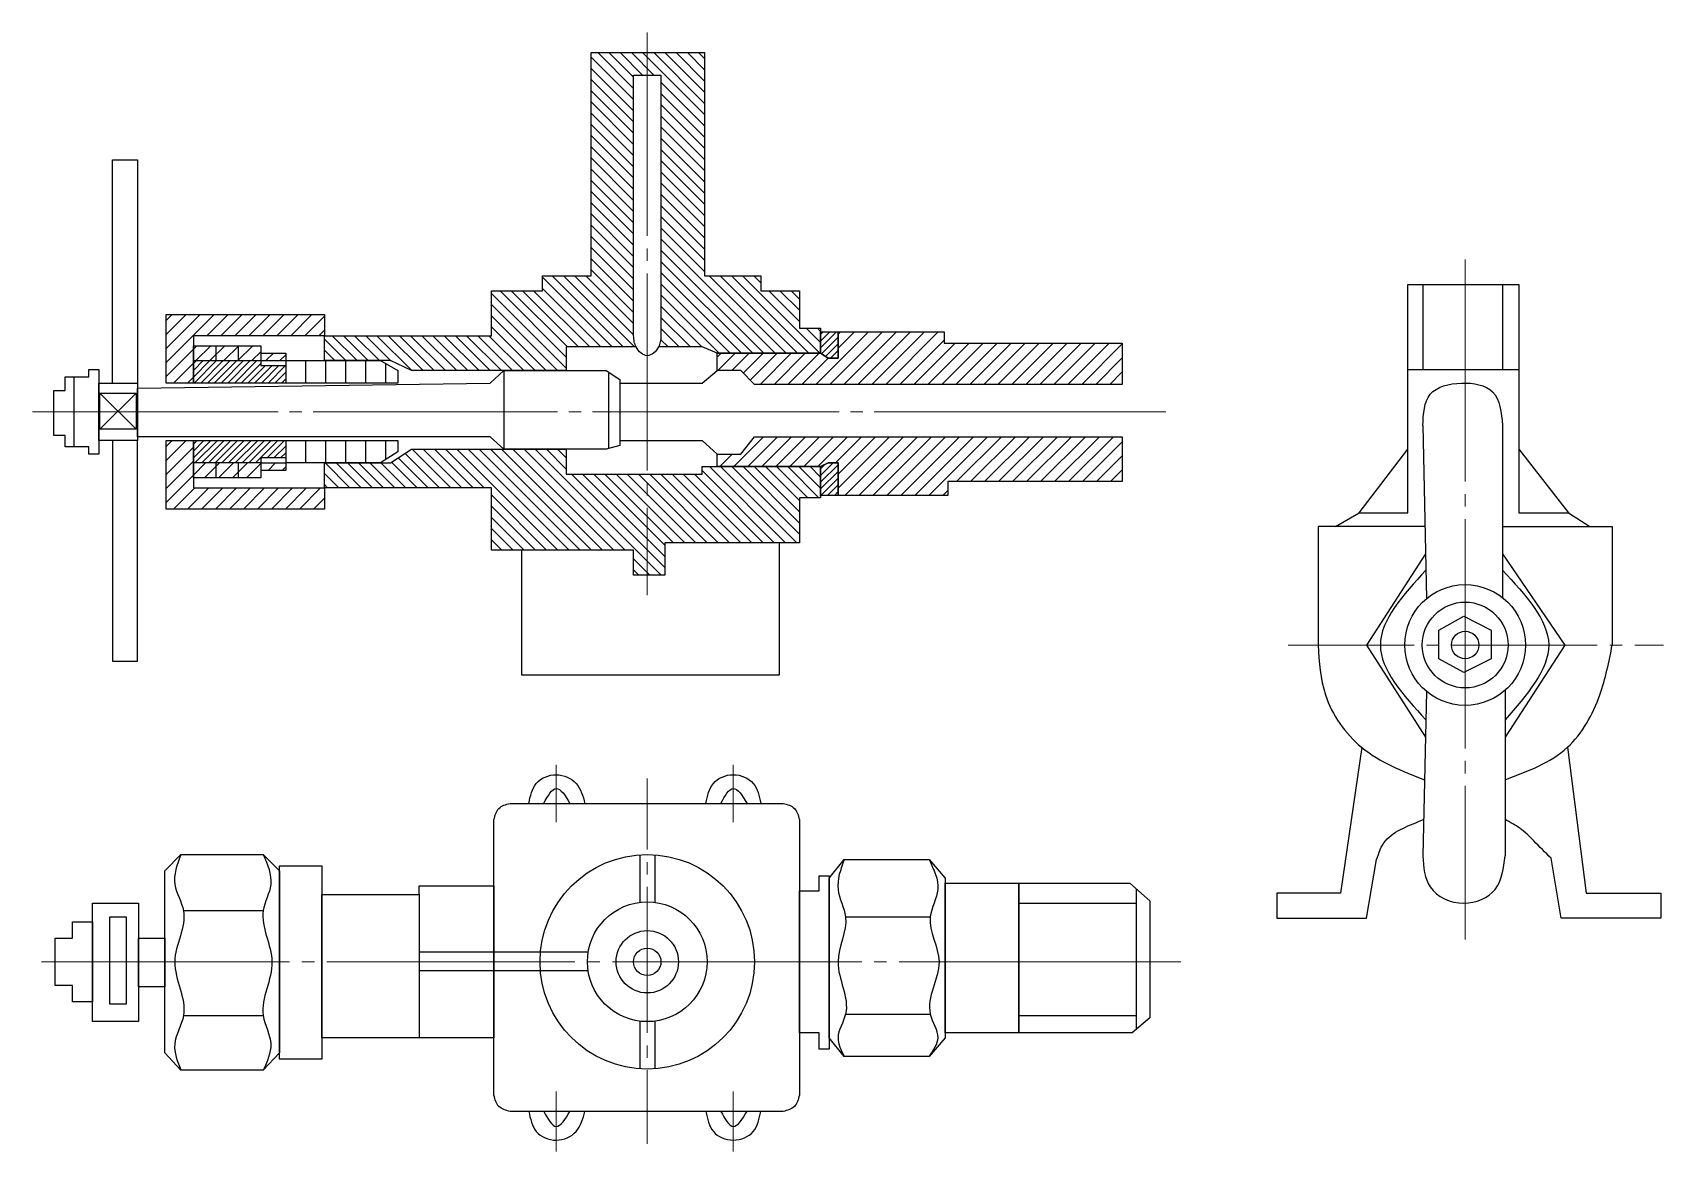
# Model space of a CAD drawing. Header units: millimetres. Extents: x 37 to 364, y 49 to 273.
import ezdxf

# ---------------------------------------------------------------- set-up
doc = ezdxf.new("R2010")
doc.units = ezdxf.units.MM
doc.layers.get('0').update_dxf_attribs({"lineweight": 25})
for name, color, linetype, lineweight, true_color in [('CENTERLINE', 18, 'Continuous', 13, 0x000000), ('HATCH', 18, 'Continuous', 13, 0x000000), ('OUTLINE', 18, 'Continuous', 25, 0x000000)]:
    doc.layers.add(name, color=color, linetype=linetype, lineweight=lineweight, true_color=true_color)

# ---------------------------------------------------------------- blocks, each defined once
blk = doc.blocks.new('V1_section_body')
at = {"layer": 'HATCH', "transparency": 33554687}
h = blk.add_hatch(dxfattribs=at)
h.set_pattern_fill('ANSI31', color=256, scale=0.5, angle=-90, style=0)
h.paths.add_polyline_path([(95.75, 212.5), (129.25, 212.5), (129.25, 221.5), (139.5, 221.5), (139.5, 224.5), (149.25, 224.5), (149.25, 269.25), (172, 269.25), (172, 224.5), (183.25, 224.5), (183.25, 221.5), (191, 221.5), (191, 214), (195.25, 214), (195.25, 209), (174.5, 209), (171.5, 210.25), (162.75, 210.25), (163.1, 211.25), (163.25, 212.5), (163.25, 264.75), (157.75, 264.75), (157.75, 212.5), (157.9, 211.25), (158.25, 210.25), (144.25, 210.25), (144.25, 205.5), (113.25, 205.5), (109, 207.5), (95.75, 207.5)], flags=0)
h = blk.add_hatch(dxfattribs=at)
h.set_pattern_fill('ANSI31', color=256, scale=0.5, angle=-90, style=0)
h.paths.add_polyline_path([(95.75, 187), (109, 187), (113.25, 189.75), (144.25, 189.75), (144.25, 184.75), (171.5, 184.75), (171.5, 186.25), (195.25, 186.25), (195.25, 180), (191, 180), (191, 171), (164, 171), (164, 164.5), (157.75, 164.5), (157.75, 169.5), (129.25, 169.5), (129.25, 182), (95.75, 182)], flags=0)
at = {"layer": 'OUTLINE', "flags": 128}
for points in [[(158.25, 210.25), (144.25, 210.25), (144.25, 205.5), (113.25, 205.5), (109, 207.5), (95.75, 207.5), (95.75, 212.5), (129.25, 212.5), (129.25, 221.5), (139.5, 221.5), (139.5, 224.5), (149.25, 224.5), (149.25, 269.25), (172, 269.25), (172, 224.5), (183.25, 224.5), (183.25, 221.5), (191, 221.5), (191, 214), (195.25, 214), (195.25, 209), (174.5, 209), (171.5, 210.25), (162.75, 210.25)], [(157.75, 212.5), (157.75, 264.75), (163.25, 264.75), (163.25, 212.5)], [(155, 203), (171.5, 203), (174.5, 205.5)], [(155, 191.5), (171.5, 191.5), (174.5, 188.75)]]:
    blk.add_lwpolyline(points, dxfattribs=at)
blk.add_lwpolyline([(95.75, 187), (109, 187), (113.25, 189.75), (144.25, 189.75), (144.25, 184.75), (171.5, 184.75), (171.5, 186.25), (195.25, 186.25), (195.25, 180), (191, 180), (191, 171), (164, 171), (164, 164.5), (157.75, 164.5), (157.75, 169.5), (129.25, 169.5), (129.25, 182), (95.75, 182)], close=True, dxfattribs=at)
at = {"layer": 'OUTLINE'}
blk.add_open_spline([(163.25, 212.5), (163.22, 212.08), (163.16, 211.31), (162.73, 210.06), (161.91, 208.97), (160.5, 208.28), (159.09, 208.97), (158.27, 210.06), (157.84, 211.31), (157.78, 212.08), (157.75, 212.5)], degree=3, knots=[0, 0, 0, 0, 1.258968, 2.318449, 3.91923, 5.265521, 6.611812, 8.212593, 9.272074, 10.531042, 10.531042, 10.531042, 10.531042], dxfattribs=at)
blk = doc.blocks.new('V1_gland_shell')
at = {"layer": 'HATCH', "transparency": 33554687}
h = blk.add_hatch(dxfattribs=at)
h.set_pattern_fill('ANSI31', color=256, scale=0.625, style=0)
h.paths.add_polyline_path([(64, 216.75), (95.75, 216.75), (95.75, 212.5), (69.5, 212.5), (69.5, 203), (64, 203)], flags=0)
h = blk.add_hatch(dxfattribs=at)
h.set_pattern_fill('ANSI31', color=256, scale=0.625, style=0)
h.paths.add_polyline_path([(64, 191.5), (69.5, 191.5), (69.5, 182), (95.75, 182), (95.75, 177.75), (64, 177.75)], flags=0)
at = {"layer": 'OUTLINE', "flags": 128}
for points in [[(64, 216.75), (95.75, 216.75), (95.75, 212.5), (69.5, 212.5), (69.5, 203), (64, 203)], [(64, 191.5), (69.5, 191.5), (69.5, 182), (95.75, 182), (95.75, 177.75), (64, 177.75)]]:
    blk.add_lwpolyline(points, close=True, dxfattribs=at)
blk = doc.blocks.new('V1_packing')
at = {"layer": 'HATCH', "transparency": 33554687}
h = blk.add_hatch(dxfattribs=at)
h.set_pattern_fill('ANSI31', color=256, scale=0.625, style=0)
h.paths.add_polyline_path([(69.5, 210.5), (83, 210.5), (83, 209), (88, 209), (88, 207.5), (69.5, 207.5)], flags=0)
h = blk.add_hatch(dxfattribs=at)
h.set_pattern_fill('ANSI31', color=256, scale=0.3, style=0)
h.paths.add_polyline_path([(69.5, 207.5), (83, 207.5), (83, 206.5), (88, 206.5), (88, 203), (69.5, 203)], flags=0)
h = blk.add_hatch(dxfattribs=at)
h.set_pattern_fill('ANSI31', color=256, scale=0.3, style=0)
h.paths.add_polyline_path([(69.5, 191.5), (88, 191.5), (88, 188), (83, 188), (83, 187), (69.5, 187)], flags=0)
h = blk.add_hatch(dxfattribs=at)
h.set_pattern_fill('ANSI31', color=256, scale=0.625, style=0)
h.paths.add_polyline_path([(69.5, 187), (88, 187), (88, 185.5), (83, 185.5), (83, 184), (69.5, 184)], flags=0)
at = {"layer": 'OUTLINE'}
for p, q in [((74, 210.5), (74, 207.5)), ((78.5, 210.5), (78.5, 207.5)), ((83, 209), (83, 207.5)), ((83, 207.5), (88, 207.5)), ((88, 207.5), (88, 206.5)), ((92, 207.5), (92, 203)), ((96, 207.5), (96, 203)), ((100, 207.5), (100, 203)), ((104, 207.5), (104, 203)), ((108, 206.93), (108, 203)), ((92, 191.5), (92, 187)), ((96, 191.5), (96, 187)), ((100, 191.5), (100, 187)), ((104, 191.5), (104, 187)), ((108, 191.5), (108, 187.64)), ((74, 187), (74, 184)), ((78.5, 187), (78.5, 184)), ((83, 187), (83, 185.5)), ((83, 187), (88, 187)), ((88, 188), (88, 187))]:
    blk.add_line(p, q, dxfattribs=at)
at = {"layer": 'OUTLINE', "flags": 128}
for points in [[(69.5, 210.5), (83, 210.5), (83, 209), (88, 209), (88, 207.5), (107, 207.5), (110.5, 205.5), (110.5, 203), (69.5, 203)], [(69.5, 207.5), (83, 207.5), (83, 206.5), (88, 206.5), (88, 203), (69.5, 203)], [(69.5, 191.5), (110.5, 191.5), (110.5, 189.25), (107, 187), (88, 187), (88, 185.5), (83, 185.5), (83, 184), (69.5, 184)], [(69.5, 191.5), (88, 191.5), (88, 188), (83, 188), (83, 187), (69.5, 187)]]:
    blk.add_lwpolyline(points, close=True, dxfattribs=at)
blk = doc.blocks.new('V1_tubular_connection')
at = {"layer": 'HATCH', "transparency": 33554687}
h = blk.add_hatch(dxfattribs=at)
h.set_pattern_fill('ANSI31', color=256, scale=0.625, style=0)
h.paths.add_polyline_path([(174.5, 209), (195.25, 209), (196.75, 208), (198.75, 208), (198.75, 213.25), (220, 213.25), (220, 211), (255.75, 211), (255.75, 202.75), (182, 202.75), (179.25, 205.5), (174.5, 205.5)], flags=0)
h = blk.add_hatch(dxfattribs=at)
h.set_pattern_fill('ANSI31', color=256, scale=0.625, style=0)
h.paths.add_polyline_path([(174.5, 188.75), (179.25, 188.75), (182, 192.25), (255.75, 192.25), (255.75, 183.25), (220.75, 183.25), (220.75, 180.5), (198.75, 180.5), (198.75, 187), (196.75, 187), (195.25, 186.25), (174.5, 186.25)], flags=0)
at = {"layer": 'OUTLINE', "flags": 128}
for points in [[(174.5, 209), (195.25, 209), (196.75, 208), (198.75, 208), (198.75, 213.25), (220, 213.25), (220, 211), (255.75, 211), (255.75, 202.75), (182, 202.75), (179.25, 205.5), (174.5, 205.5)], [(174.5, 188.75), (179.25, 188.75), (182, 192.25), (255.75, 192.25), (255.75, 183.25), (220.75, 183.25), (220.75, 180.5), (198.75, 180.5), (198.75, 187), (196.75, 187), (195.25, 186.25), (174.5, 186.25)]]:
    blk.add_lwpolyline(points, close=True, dxfattribs=at)
blk = doc.blocks.new('V1_connector_interface_bands')
at = {"layer": 'HATCH', "transparency": 33554687}
h = blk.add_hatch(dxfattribs=at)
h.set_pattern_fill('ANSI31', color=256, scale=0.3, style=0)
h.paths.add_polyline_path([(195.25, 213.25), (198.75, 213.25), (198.75, 208), (196.75, 208), (195.25, 209)], flags=0)
h = blk.add_hatch(dxfattribs=at)
h.set_pattern_fill('ANSI31', color=256, scale=0.3, style=0)
h.paths.add_polyline_path([(195.25, 186.25), (196.75, 187), (198.75, 187), (198.75, 180.5), (195.25, 180.5)], flags=0)
at = {"layer": 'OUTLINE', "flags": 128}
for points in [[(195.25, 213.25), (198.75, 213.25), (198.75, 208), (196.75, 208), (195.25, 209)], [(195.25, 186.25), (196.75, 187), (198.75, 187), (198.75, 180.5), (195.25, 180.5)]]:
    blk.add_lwpolyline(points, close=True, dxfattribs=at)
blk = doc.blocks.new('V1_support')
at = {"layer": 'OUTLINE', "flags": 128}
blk.add_lwpolyline([(135.25, 169.5), (135.25, 144.5), (187, 144.5), (187, 171)], dxfattribs=at)
blk = doc.blocks.new('V1_spindle')
at = {"layer": 'OUTLINE'}
for p, q in [((131.75, 205.5), (131.75, 189.75)), ((152.75, 205), (152.75, 190))]:
    blk.add_line(p, q, dxfattribs=at)
at = {"layer": 'OUTLINE', "flags": 128}
blk.add_lwpolyline([(58.25, 202), (129, 203), (131.75, 205.5), (152.25, 205.5), (155, 203.75), (155, 190.5), (152.25, 189.75), (131.75, 189.75), (129, 192.25), (58.25, 192.25)], close=True, dxfattribs=at)
blk = doc.blocks.new('V1_handle')
at = {"layer": 'OUTLINE', "flags": 128}
for points in [[(53.25, 203), (53.25, 247.75), (58.25, 247.75), (58.25, 203)], [(53.25, 191.5), (53.25, 147.25), (58.25, 147.25), (58.25, 191.5)]]:
    blk.add_lwpolyline(points, dxfattribs=at)
blk.add_lwpolyline([(50.5, 203), (58.25, 203), (58.25, 191.5), (50.5, 191.5)], close=True, dxfattribs=at)
blk = doc.blocks.new('V1_hub_square_face')
at = {"layer": 'OUTLINE'}
for p, q in [((50.75, 201), (58, 193.75)), ((50.75, 193.75), (58, 201))]:
    blk.add_line(p, q, dxfattribs=at)
at = {"layer": 'OUTLINE', "flags": 128}
blk.add_lwpolyline([(50.75, 201), (58, 201), (58, 193.75), (50.75, 193.75)], close=True, dxfattribs=at)
blk = doc.blocks.new('V1_terminal_retainer')
at = {"layer": 'OUTLINE'}
blk.add_line((45.5, 204.25), (45.5, 190.25), dxfattribs=at)
at = {"layer": 'OUTLINE', "flags": 128}
blk.add_lwpolyline([(41.5, 201.5), (43.75, 201.5), (43.75, 204.25), (48.5, 204.25), (48.5, 205.75), (50.5, 205.75), (50.5, 188.75), (48.5, 188.75), (48.5, 190.25), (43.75, 190.25), (43.75, 192.5), (41.5, 192.5)], close=True, dxfattribs=at)
blk = doc.blocks.new('V1_axes')
at = {"layer": 'CENTERLINE'}
for p, q in [((160.5, 273.25), (160.5, 232.5)), ((160.5, 230), (160.5, 227.5)), ((160.5, 225), (160.5, 185.5)), ((37.25, 197.25), (86.5, 197.25)), ((88.75, 197.25), (91.25, 197.25)), ((93.5, 197.25), (142.5, 197.25)), ((144.75, 197.25), (147.25, 197.25)), ((149.5, 197.25), (199, 197.25)), ((201.25, 197.25), (203.75, 197.25)), ((206, 197.25), (264.5, 197.25)), ((160.5, 183), (160.5, 180.5)), ((160.5, 178), (160.5, 160.5))]:
    blk.add_line(p, q, dxfattribs=at)
blk = doc.blocks.new('V2_body_envelope')
at = {"layer": 'OUTLINE'}
for p, q in [((133, 118.75), (187.75, 118.75)), ((129.75, 60.25), (129.75, 115.5)), ((191, 115.5), (191, 60.25)), ((187.75, 57), (133, 57))]:
    blk.add_line(p, q, dxfattribs=at)
for points in [[(129.75, 115.5), (129.98, 116.35), (130.44, 118.06), (132.15, 118.52), (133, 118.75)], [(187.75, 118.75), (188.6, 118.52), (190.31, 118.06), (190.77, 116.35), (191, 115.5)], [(133, 57), (132.15, 57.23), (130.44, 57.69), (129.98, 59.4), (129.75, 60.25)], [(191, 60.25), (190.77, 59.4), (190.31, 57.69), (188.6, 57.23), (187.75, 57)]]:
    blk.add_open_spline(points, degree=3, dxfattribs=at)
blk = doc.blocks.new('V2_central_projection')
at = {"layer": 'OUTLINE'}
for p, q in [((159, 108.4475), (159, 98.905)), ((162, 108.4475), (162, 98.905)), ((114.75, 89), (148.6675, 89)), ((114.75, 85.25), (148.6275, 85.25)), ((159, 75.095), (159, 65.5525)), ((162, 75.095), (162, 65.5525))]:
    blk.add_line(p, q, dxfattribs=at)
for radius in [21.5, 12, 6.25, 2.75]:
    blk.add_circle((160.5, 87), radius, dxfattribs=at)
blk = doc.blocks.new('V2_mounting_fasteners')
at = {"layer": 'CENTERLINE'}
for p, q in [((142.25, 126.5), (142.25, 115)), ((177.75, 126.5), (177.75, 115)), ((142.25, 61), (142.25, 49)), ((177.75, 61), (177.75, 49))]:
    blk.add_line(p, q, dxfattribs=at)
at = {"layer": 'OUTLINE'}
for points, knots in [([(136.75, 118.75), (137.05, 120.22), (137.66, 123.19), (142.27, 125.17), (146.81, 123.14), (147.6, 120.21), (148, 118.75)], [0, 0, 0, 0, 4.272002, 8.638064, 13.004126, 17.370189, 17.370189, 17.370189, 17.370189]), ([(172.25, 118.75), (172.55, 120.22), (173.16, 123.19), (177.75, 125.16), (182.34, 123.19), (182.95, 120.22), (183.25, 118.75)], [0, 0, 0, 0, 4.272002, 8.638064, 13.004126, 17.276128, 17.276128, 17.276128, 17.276128]), ([(139.75, 118.75), (140.57, 120.23), (142.25, 123.25), (144.07, 120.27), (145, 118.75)], [0, 0, 0, 0, 3.905125, 7.97483, 7.97483, 7.97483, 7.97483]), ([(175.25, 118.75), (176.07, 120.23), (177.75, 123.25), (179.57, 120.27), (180.5, 118.75)], [0, 0, 0, 0, 3.905125, 7.97483, 7.97483, 7.97483, 7.97483]), ([(136.75, 57), (137.05, 55.53), (137.66, 52.56), (142.27, 50.58), (146.81, 52.61), (147.6, 55.54), (148, 57)], [0, 0, 0, 0, 4.272002, 8.638064, 13.004126, 17.370189, 17.370189, 17.370189, 17.370189]), ([(139.75, 57), (140.57, 55.52), (142.25, 52.5), (144.07, 55.48), (145, 57)], [0, 0, 0, 0, 3.905125, 7.97483, 7.97483, 7.97483, 7.97483]), ([(172.25, 57), (172.55, 55.53), (173.16, 52.56), (177.75, 50.59), (182.34, 52.56), (182.95, 55.53), (183.25, 57)], [0, 0, 0, 0, 4.272002, 8.638064, 13.004126, 17.276128, 17.276128, 17.276128, 17.276128]), ([(175.25, 57), (176.07, 55.52), (177.75, 52.5), (179.57, 55.48), (180.5, 57)], [0, 0, 0, 0, 3.905125, 7.97483, 7.97483, 7.97483, 7.97483])]:
    blk.add_open_spline(points, degree=3, knots=knots, dxfattribs=at)
blk = doc.blocks.new('V2_left_faceted_gland')
at = {"layer": 'OUTLINE'}
for p, q in [((67.5, 97.25), (83.5, 97.25)), ((67.5, 76.25), (83.5, 76.25))]:
    blk.add_line(p, q, dxfattribs=at)
at = {"layer": 'OUTLINE', "flags": 128}
blk.add_lwpolyline([(67, 108.5), (83.5, 108.5), (86.75, 105.25), (86.75, 68.75), (83.5, 65.25), (67, 65.25), (63.75, 68.75), (63.75, 105.25)], close=True, dxfattribs=at)
at = {"layer": 'OUTLINE'}
for points, knots in [([(67, 108.5), (66.22, 106.48), (64.75, 102.63), (69.34, 95.78), (63.39, 86.83), (69.43, 77.75), (64.81, 70.73), (66.3, 67.01), (67, 65.25)], [0, 0, 0, 0, 6.128825, 11.662811, 22.061128, 32.952639, 38.963047, 44.359805, 44.359805, 44.359805, 44.359805]), ([(83.5, 108.5), (84.36, 106.49), (85.98, 102.71), (81.81, 95.71), (87.52, 86.83), (81.72, 77.82), (85.95, 70.65), (84.29, 67), (83.5, 65.25)], [0, 0, 0, 0, 6.184658, 11.644741, 22.043058, 32.934568, 38.877001, 44.337083, 44.337083, 44.337083, 44.337083])]:
    blk.add_open_spline(points, degree=3, knots=knots, dxfattribs=at)
blk = doc.blocks.new('V2_left_collar_neck')
at = {"layer": 'OUTLINE'}
blk.add_line((114.75, 100.5), (114.75, 71.75), dxfattribs=at)
at = {"layer": 'OUTLINE', "flags": 128}
for points in [[(86.75, 106.25), (95.25, 106.25), (95.25, 67.5), (86.75, 67.5)], [(95.25, 100.5), (114.75, 100.5), (114.75, 102.25), (129.75, 102.25), (129.75, 71.75), (95.25, 71.75)]]:
    blk.add_lwpolyline(points, close=True, dxfattribs=at)
blk = doc.blocks.new('V2_actuator_terminal')
at = {"layer": 'OUTLINE', "flags": 128}
for points in [[(49.25, 98.75), (58.5, 98.75), (58.5, 75), (49.25, 75)], [(41.75, 91.75), (45.25, 91.75), (45.25, 95), (49.25, 95), (49.25, 79), (45.25, 79), (45.25, 82.25), (41.75, 82.25)], [(52.75, 96), (56, 96), (56, 78.5), (52.75, 78.5)], [(58.5, 91.75), (63.75, 91.75), (63.75, 82), (58.5, 82)]]:
    blk.add_lwpolyline(points, close=True, dxfattribs=at)
blk = doc.blocks.new('V2_right_faceted_collar')
at = {"layer": 'OUTLINE'}
for p, q in [((200.25, 96), (217.25, 96)), ((200.25, 76.5), (217.25, 76.5))]:
    blk.add_line(p, q, dxfattribs=at)
at = {"layer": 'OUTLINE', "flags": 128}
blk.add_lwpolyline([(200, 107.5), (217, 107.5), (220.25, 103.75), (220.25, 71.75), (217, 68), (200, 68), (197, 71.75), (197, 103.75)], close=True, dxfattribs=at)
at = {"layer": 'OUTLINE'}
for points, knots in [([(200, 107.5), (199.26, 105.49), (197.83, 101.61), (201.73, 94.94), (196.68, 86.53), (202.18, 78.24), (197.92, 72.08), (199.36, 69.25), (200, 68)], [0, 0, 0, 0, 6.128825, 11.829702, 20.953846, 31.560448, 36.541663, 40.49451, 40.49451, 40.49451, 40.49451]), ([(217, 107.5), (217.97, 105.5), (219.82, 101.68), (215.65, 94.9), (221.32, 86.53), (215.18, 78.3), (219.75, 71.96), (217.86, 69.24), (217, 68)], [0, 0, 0, 0, 6.25, 11.950877, 21.119438, 31.764272, 36.745487, 40.883723, 40.883723, 40.883723, 40.883723])]:
    blk.add_open_spline(points, degree=3, knots=knots, dxfattribs=at)
blk = doc.blocks.new('V2_right_body_shoulder')
at = {"layer": 'OUTLINE', "flags": 128}
blk.add_lwpolyline([(191, 101.25), (195, 101.25), (195, 104.25), (197, 104.25), (197, 69.5), (195, 69.5), (195, 72.75), (191, 72.75)], close=True, dxfattribs=at)
blk = doc.blocks.new('V2_right_terminal_connector')
at = {"layer": 'OUTLINE'}
for p, q in [((258.5, 101.65625), (258.5, 73.3925)), ((235, 98.75), (258.5, 98.75)), ((235, 76.25), (258.5, 76.25))]:
    blk.add_line(p, q, dxfattribs=at)
at = {"layer": 'OUTLINE', "flags": 128}
for points in [[(220.25, 102.75), (235, 102.75), (235, 72.75), (220.25, 72.75)], [(235, 102.75), (257.25, 102.75), (261.25, 99.25), (261.25, 75.75), (257.75, 72.75), (235, 72.75)]]:
    blk.add_lwpolyline(points, close=True, dxfattribs=at)
blk = doc.blocks.new('V2_axes')
at = {"layer": 'CENTERLINE'}
for p, q in [((160.5, 123.75), (160.5, 109.5)), ((160.5, 107), (160.5, 104.5)), ((160.5, 102), (160.5, 72.75)), ((39, 87), (88.75, 87)), ((91.25, 87), (93.75, 87)), ((96.25, 87), (146, 87)), ((148.5, 87), (151, 87)), ((153.5, 87), (203.5, 87)), ((206, 87), (208.5, 87)), ((211, 87), (267.5, 87)), ((160.5, 70.25), (160.5, 67.75)), ((160.5, 65.25), (160.5, 50.5))]:
    blk.add_line(p, q, dxfattribs=at)
blk = doc.blocks.new('V3_body_and_branch')
at = {"layer": 'OUTLINE'}
for p, q in [((316, 222.75), (316, 205.75)), ((332, 222.75), (332, 205.75)), ((313, 205.75), (335.25, 205.75)), ((303.25, 177), (313, 177)), ((335.25, 177), (345.25, 177))]:
    blk.add_line(p, q, dxfattribs=at)
at = {"layer": 'OUTLINE', "flags": 128}
for points in [[(313, 177), (313, 222.75), (335.25, 222.75), (335.25, 177)], [(298.5, 174.25), (303.25, 177), (313, 189.75)], [(335.25, 189.75), (345.25, 177), (349.5, 174.25)], [(316.44, 174.25), (295, 174.25), (295, 150.5)], [(332, 174.25), (354, 174.25), (354, 150.5)]]:
    blk.add_lwpolyline(points, dxfattribs=at)
at = {"layer": 'OUTLINE'}
for points, knots in [([(295, 150.5), (295.23, 147.1), (295.74, 139.42), (303.38, 128.56), (311.87, 125.24), (316.34, 123.5)], [0, 0, 0, 0, 10.111874, 22.871674, 37.040588, 37.040588, 37.040588, 37.040588]), ([(332.5, 123.5), (337.05, 125.19), (345.58, 128.36), (351.87, 139.76), (353.33, 147.14), (354, 150.5)], [0, 0, 0, 0, 14.089003, 26.438092, 36.745856, 36.745856, 36.745856, 36.745856])]:
    blk.add_open_spline(points, degree=3, knots=knots, dxfattribs=at)
blk = doc.blocks.new('V3_mounting_support')
at = {"layer": 'OUTLINE', "flags": 128}
for points in [[(303.75, 130), (299.5, 100.75), (286.75, 100.75), (286.75, 95.75), (304.75, 95.75), (306.75, 107.5)], [(345, 130), (348.75, 100.75), (363.75, 100.75), (363.75, 95.75), (343.75, 95.75), (341.75, 107.75)]]:
    blk.add_lwpolyline(points, dxfattribs=at)
at = {"layer": 'OUTLINE'}
for points, knots in [([(306.75, 107.5), (307.2, 108.85), (308.12, 111.6), (312.06, 113.91), (314.77, 114.96), (316.17, 115.5)], [0, 0, 0, 0, 4.138236, 8.439399, 12.957111, 12.957111, 12.957111, 12.957111]), ([(341.75, 107.75), (340.58, 108.91), (338.54, 110.95), (335.68, 113.86), (333.53, 114.96), (332.5, 115.5)], [0, 0, 0, 0, 4.949747, 8.666265, 12.139376, 12.139376, 12.139376, 12.139376])]:
    blk.add_open_spline(points, degree=3, knots=knots, dxfattribs=at)
blk = doc.blocks.new('V3_faceted_gland_end')
at = {"layer": 'OUTLINE', "flags": 128}
for points in [[(316.56, 168.75), (304.75, 150.5), (316.54, 132)], [(332, 168.75), (344.5, 150.5), (332.5, 132)]]:
    blk.add_lwpolyline(points, dxfattribs=at)
at = {"layer": 'OUTLINE'}
for points, knots in [([(316.62, 165.5), (312.06, 160.5), (302.94, 150.5), (312.06, 140.5), (316.62, 135.5)], [0, 0, 0, 0, 17.557495, 35.109795, 35.109795, 35.109795, 35.109795]), ([(332, 165.5), (336.61, 160.52), (345.75, 150.63), (336.89, 140.52), (332.5, 135.5)], [0, 0, 0, 0, 17.622784, 34.988339, 34.988339, 34.988339, 34.988339])]:
    blk.add_open_spline(points, degree=3, knots=knots, dxfattribs=at)
blk = doc.blocks.new('V3_handle')
at = {"layer": 'OUTLINE'}
for p, q in [((316, 194.5), (316.75, 159.79)), ((332, 194.5), (332, 159.99)), ((316.75, 141.21), (316, 108.25)), ((332.5, 141.42), (332.5, 108.25))]:
    blk.add_line(p, q, dxfattribs=at)
for points, knots in [([(316, 194.5), (316.13, 196.87), (316.39, 201.7), (323.68, 203.53), (331.27, 202.16), (331.75, 197.12), (332, 194.5)], [0, 0, 0, 0, 6.42748, 13.070145, 19.560523, 26.600587, 26.600587, 26.600587, 26.600587]), ([(316, 108.25), (316.17, 105.98), (316.53, 101.07), (324.03, 97.61), (331.63, 100.85), (332.21, 105.76), (332.5, 108.25)], [0, 0, 0, 0, 6.42748, 13.919142, 20.747392, 27.787456, 27.787456, 27.787456, 27.787456])]:
    blk.add_open_spline(points, degree=3, knots=knots, dxfattribs=at)
blk = doc.blocks.new('V3_hub_and_fastener')
at = {"layer": 'OUTLINE', "flags": 128}
blk.add_lwpolyline([(324.25, 156.25), (329.75, 153.5), (329.75, 147.75), (324.25, 145), (319.25, 147.75), (319.25, 153.5)], close=True, dxfattribs=at)
at = {"layer": 'OUTLINE'}
for radius in [12.1, 8.6, 2.75]:
    blk.add_circle((324.5, 150.5), radius, dxfattribs=at)
blk = doc.blocks.new('V3_axes')
at = {"layer": 'CENTERLINE'}
for p, q in [((324.5, 227.75), (324.5, 183.25)), ((324.5, 180.75), (324.5, 178.25)), ((324.5, 175.75), (324.5, 129.75)), ((289, 150.5), (314.25, 150.5)), ((316.75, 150.5), (319.25, 150.5)), ((321.75, 150.5), (351, 150.5)), ((353.5, 150.5), (356, 150.5)), ((358.5, 150.5), (364.25, 150.5)), ((324.5, 127.25), (324.5, 124.75)), ((324.5, 122.25), (324.5, 91.5))]:
    blk.add_line(p, q, dxfattribs=at)

msp = doc.modelspace()

# ---------------------------------------------------------------- block references
for name in ['V1_axes', 'V1_section_body', 'V1_handle', 'V3_axes', 'V3_body_and_branch', 'V1_gland_shell', 'V1_tubular_connection', 'V1_connector_interface_bands', 'V1_packing', 'V1_terminal_retainer', 'V1_spindle', 'V3_handle', 'V1_hub_square_face', 'V1_support', 'V3_faceted_gland_end', 'V3_hub_and_fastener', 'V3_mounting_support', 'V2_mounting_fasteners', 'V2_axes', 'V2_body_envelope', 'V2_left_faceted_gland', 'V2_central_projection', 'V2_left_collar_neck', 'V2_right_faceted_collar', 'V2_right_body_shoulder', 'V2_right_terminal_connector', 'V2_actuator_terminal']:
    msp.add_blockref(name, (0, 0))

doc.saveas('drawing.dxf')
